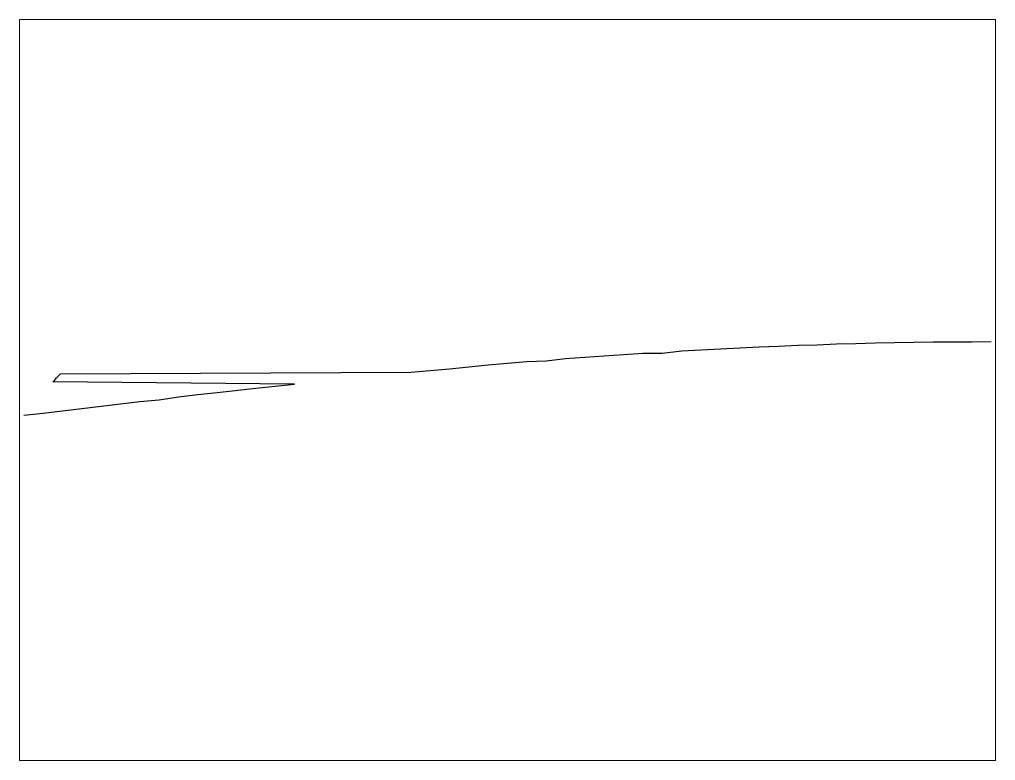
# Paper-space layout 'Layout2' of a CAD drawing. Header units: millimetres. Extents: x 26 to 231, y 20 to 176.
# The model-space entities are those that its viewports show. They can reach past a viewport. Long polylines and large blocks are cut down to what shows.
import ezdxf

# ---------------------------------------------------------------- set-up
doc = ezdxf.new("R2010")
doc.units = ezdxf.units.MM

msp = doc.modelspace()

# ---------------------------------------------------------------- linework, layer by layer
msp.add_lwpolyline([(0, 12), (10, 13.1), (20, 14.3), (30, 15.5), (40, 16.7), (50, 17.9), (60, 19.1), (70, 20), (80, 21.4), (90, 22.6), (100, 23.7), (120, 25.9), (130, 27), (140, 28), (15, 29.2), (16, 30), (17, 31.3), (18, 32.3), (19, 33.3), (200, 34.3), (210, 35), (220, 36), (230, 37), (240, 38), (250, 38.8), (260, 39.7), (270, 40), (280, 41.2), (290, 42), (300, 42.7), (310, 43.4), (320, 44), (330, 44), (340, 45.3), (350, 45.8), (360, 46.3), (370, 46.8), (380, 47.3), (390, 47.7), (400, 48.1), (410, 48.4), (420, 48.8), (430, 49), (440, 49.3), (450, 49.5), (460, 49.7), (470, 49.8), (480, 49.9), (490, 49.9), (500, 50)])

psp = doc.layouts.new('Layout2')

# ---------------------------------------------------------------- viewports
at = {"layer": '0'}
psp.add_viewport(center=(128.5, 97.5), size=(205.6, 156), view_center_point=(250, 25.01), view_height=382.6574, dxfattribs=at)

doc.saveas('drawing.dxf')
